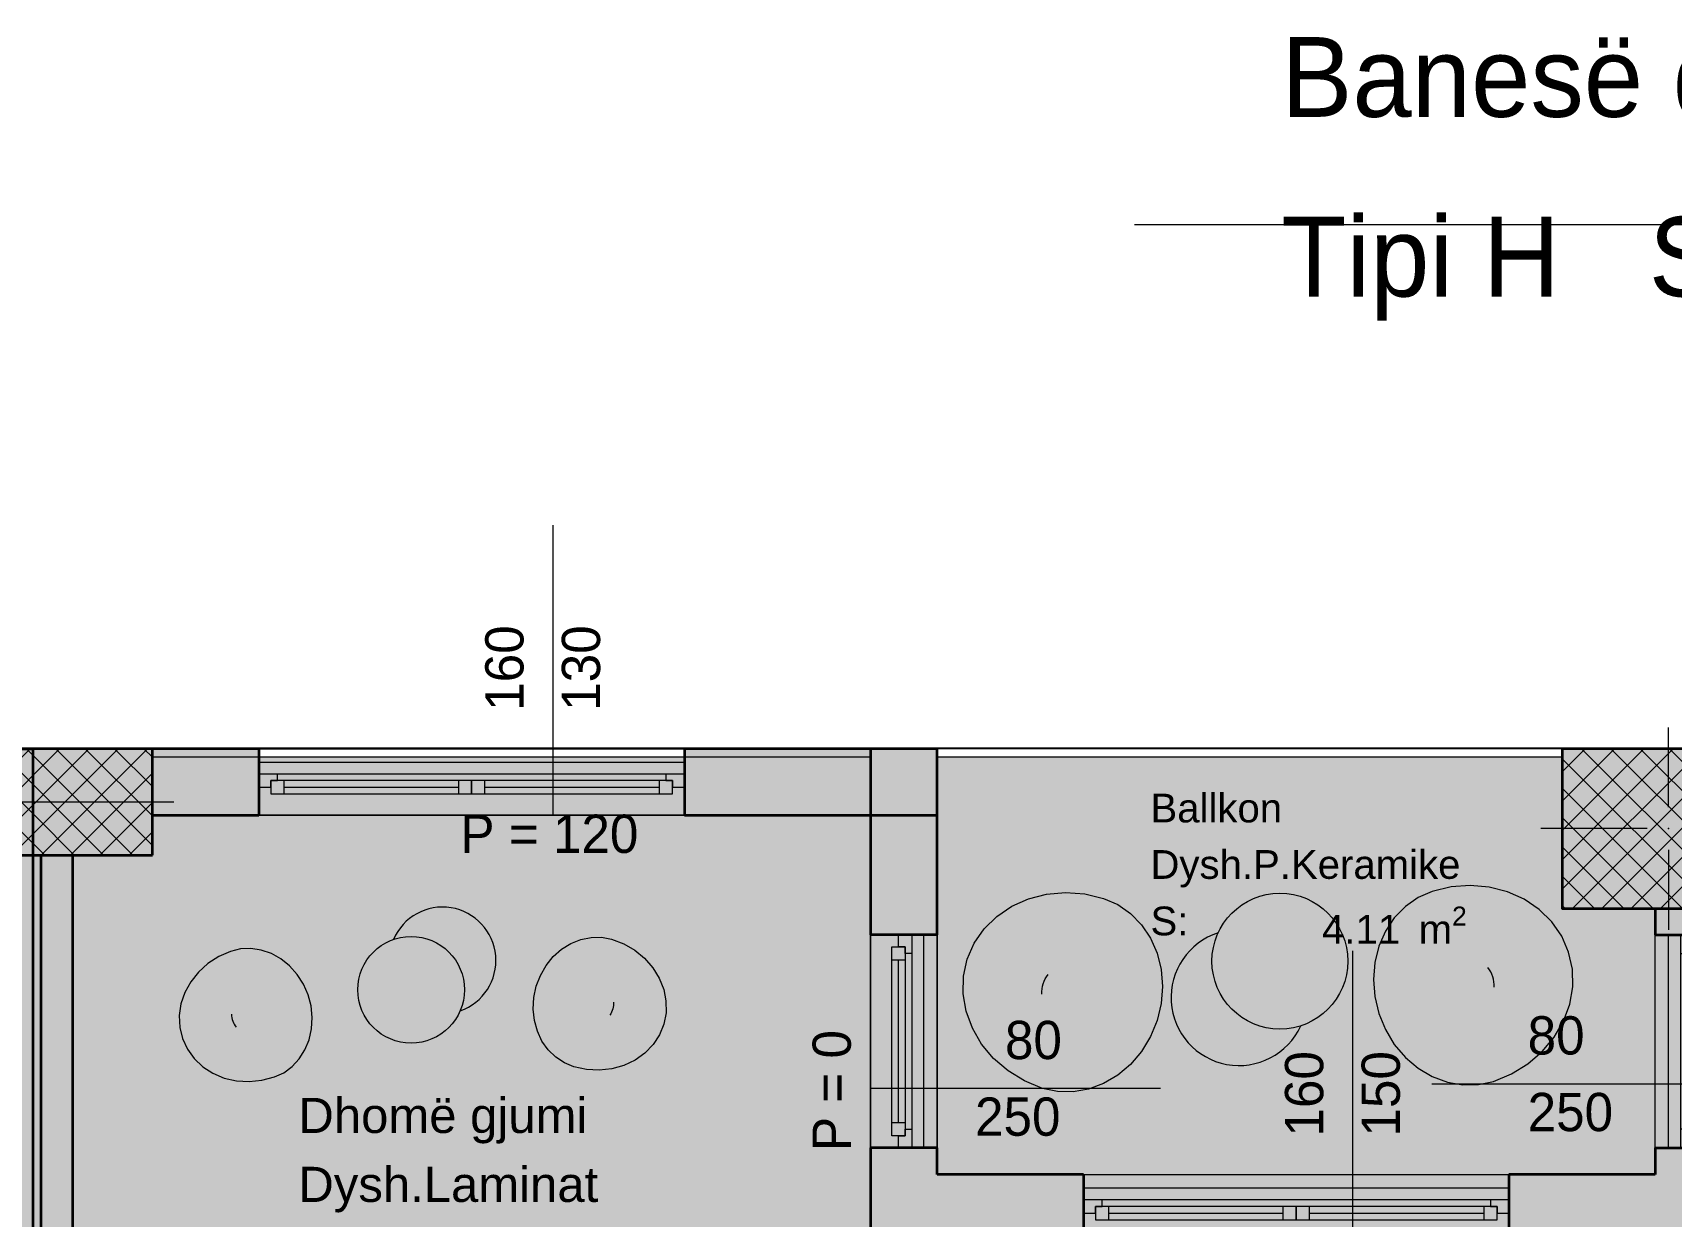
# Model space of a CAD drawing. Header units: millimetres. Extents: x 172821 to 253959, y -36092 to 17885.
# Drawn here: x 221461 to 227621, y 6027 to 10474 of the extents above; entities that cross this region are included whole.
import ezdxf
from ezdxf.enums import TextEntityAlignment as Align

# ---------------------------------------------------------------- set-up
doc = ezdxf.new("R2010")
doc.units = ezdxf.units.MM
doc.header["$MEASUREMENT"] = 0
doc.linetypes.add('Wipeout_Contour', pattern=[1000, 0, -1000])
for name, color, linetype, lineweight, true_color in [('2D Drafting - General_Pen_No__61', 7, 'Continuous', 20, 0x6a6a6a), ('A - Fill zone_Pen_No__102', 7, 'Continuous', 13, 0xcccccc), ('A - Fill zone_Pen_No__255', 7, 'Continuous', 13, 0xe8e8e8), ('A - Muret_Pen_No__166', 7, 'Continuous', 13, 0x97cbff), ('A - Muret_Pen_No__82', 7, 'Continuous', 20, 0xaaaaaa), ('ARCHICAD Window Markers_Pen_No__111', 7, 'Continuous', 13, 0xccccff), ('ARCHICAD Windows_Pen_No__102', 7, 'Continuous', 13, 0xcccccc), ('Model Unit - Zone_Pen_No__102', 7, 'Continuous', 13, 0xcccccc)]:
    doc.layers.add(name, color=color, linetype=linetype, lineweight=lineweight, true_color=true_color)
for name, color, linetype, lineweight in [('A - Fill zone_Pen_No__101', 252, 'Continuous', 13), ('A - Fill zone_Pen_No__2', 8, 'Continuous', 15), ('A - Fill zone_Pen_No__22', 8, 'Continuous', 35), ('A - Mobilimi_Pen_No__101', 252, 'Continuous', 13), ('A - Mobilimi_Pen_No__18', 9, 'Continuous', 15), ('A - Muret_Pen_No__22', 8, 'Continuous', 35), ('A - Pllaka meskatit_Pen_No__1', 7, 'Continuous', 13), ('A - Pllaka meskatit_Pen_No__22', 8, 'Continuous', 35), ('A - Shtyllat_Pen_No__101', 252, 'Continuous', 13), ('A - Shtyllat_Pen_No__22', 8, 'Continuous', 35), ('ARCHICAD Windows_Pen_No__101', 252, 'Continuous', 13), ('ARCHICAD Windows_Pen_No__22', 8, 'Continuous', 35), ('ARCHICAD Zone Stamps_Pen_No__101', 252, 'Continuous', 13)]:
    doc.layers.add(name, color=color, linetype=linetype, lineweight=lineweight)
for name, color, linetype in [('A - Muret', 7, 'Continuous'), ('A - Pllaka meskatit', 7, 'Continuous'), ('A - Shtyllat', 7, 'Continuous'), ('ARCHICAD Window Markers', 7, 'Continuous'), ('ARCHICAD Windows', 7, 'Continuous'), ('Model Unit - Zone', 7, 'Continuous')]:
    doc.layers.add(name, color=color, linetype=linetype)
doc.styles.add('GENERATED_STYLE_1', font='GOTHIC.TTF')
doc.styles.add('GENERATED_STYLE_2', font='arial.ttf')
pattern_1 = [(45, (0, 0), (-55.154327, 55.154327), []), (135, (0, 0), (55.154327, 55.154327), [])]

# ---------------------------------------------------------------- blocks, each defined once
blk = doc.blocks.new('Slab_1', base_point=(232061.1, 7783.8))
at = {"layer": 'A - Pllaka meskatit_Pen_No__1', "color": 7, "linetype": 'Continuous', "lineweight": 13, "flags": 128}
blk.add_lwpolyline([(232061.1, 7783.8), (190161.1, 7783.8), (190161.1, -3216.2), (191111.1, -3216.2), (191111.1, -7116.2), (191511.1, -7116.2), (191511.1, -8316.2), (195311.1, -8316.2), (195311.1, -7116.2), (200461.1, -7116.2), (200461.1, -10116.2), (218411.1, -10116.2), (218411.1, -8866.2), (232061.1, -8866.2)], close=True, dxfattribs=at)
blk = doc.blocks.new('Dhomë gjumi_Dysh.Laminat _65', base_point=(223036.1, 4206.6))
at = {"layer": 'ARCHICAD Zone Stamps_Pen_No__101', "color": 252, "lineweight": 13, "insert": (222893.3, 5953.3), "char_height": 132, "attachment_point": 1, "style": 'GENERATED_STYLE_2'}
blk.add_mtext('\\A1;{\\pql;\\pt0,6060;\\fArial|b0|i0|c0|p34;14.80\\fArial|b0|i0|c0|p34;\\A1{\\H.66x;\\S^  ;}\\fArial|b0|i0|c0|p34; m\\fArial|b0|i0|c0|p34;\\A1{\\H.66x;\\S2^  ;}}', dxfattribs=at)
at = {"layer": 'ARCHICAD Zone Stamps_Pen_No__101', "color": 252, "lineweight": 13, "style": 'GENERATED_STYLE_2'}
for tag, p in [('ROOM_NAME', (222459.8, 6471.8)), ('DUMMY_849', (223612.3, 6502)), ('DUMMY_850', (223612.3, 6242.7)), ('ROOM_NUMBER', (222459.8, 6212.6)), ('measuredAreaCode', (222459.8, 5953.3))]:
    blk.add_attdef(tag, text='', height=132, dxfattribs=at).set_placement(p, align=Align.TOP_LEFT)
blk = doc.blocks.new('Ballkon_Dysh.P.Keramike_66', base_point=(225626.1, 7059.4))
at = {"layer": 'ARCHICAD Zone Stamps_Pen_No__101', "color": 252, "lineweight": 13, "insert": (226308.2, 7190.6), "char_height": 108, "attachment_point": 1, "style": 'GENERATED_STYLE_2'}
blk.add_mtext('\\A1;{\\pql;\\pt0,6060;\\fArial|b0|i0|c0|p34;4.11\\fArial|b0|i0|c0|p34;\\A1{\\H.66x;\\S^  ;}\\fArial|b0|i0|c0|p34; m\\fArial|b0|i0|c0|p34;\\A1{\\H.66x;\\S2^  ;}}', dxfattribs=at)
at = {"layer": 'ARCHICAD Zone Stamps_Pen_No__101', "color": 252, "lineweight": 13, "style": 'GENERATED_STYLE_2'}
for tag, p in [('DUMMY_849', (226803.7, 7639.6)), ('ROOM_NAME', (225663.2, 7614.9)), ('ROOM_NUMBER', (225663.2, 7402.8)), ('DUMMY_850', (226803.7, 7427.5)), ('measuredAreaCode', (225663.2, 7190.6))]:
    blk.add_attdef(tag, text='', height=108, dxfattribs=at).set_placement(p, align=Align.TOP_LEFT)
blk = doc.blocks.new('Slab_5', base_point=(232061.1, 7783.8))
at = {"layer": 'A - Pllaka meskatit_Pen_No__22', "color": 8, "linetype": 'Continuous', "lineweight": 35, "flags": 128}
blk.add_lwpolyline([(232061.1, 7783.8), (190161.1, 7783.8), (190161.1, -3216.2), (191111.1, -3216.2), (191111.1, -7116.2), (191511.1, -7116.2), (191511.1, -8316.2), (195311.1, -8316.2), (195311.1, -7116.2), (200461.1, -7116.2), (200461.1, -10116.2), (218411.1, -10116.2), (218411.1, -8866.2), (232061.1, -8866.2)], close=True, dxfattribs=at)
blk = doc.blocks.new('Wall_3', base_point=(232061.1, 7783.8))
at = {"color": 254, "linetype": 'Wipeout_Contour', "lineweight": 0, "ltscale": 893584.779855}
blk.add_wipeout([(224611.1, 7783.8), (221911.1, 7783.8), (221911.1, 7753.8), (224611.1, 7753.8)], dxfattribs=at).dxf.layer = 'A - Muret'
at = {"color": 254, "linetype": 'Wipeout_Contour', "lineweight": 0, "ltscale": 904678.142831}
blk.add_wipeout([(227211.1, 7783.8), (224861.1, 7783.8), (224861.1, 7753.8), (227211.1, 7753.8)], dxfattribs=at).dxf.layer = 'A - Muret'
at = {"layer": 'A - Muret_Pen_No__166', "color": 151, "linetype": 'Continuous', "lineweight": 13, "true_color": 0x97cbff, "flags": 128}
for points in [[(227211.1, 7783.8), (221911.1, 7783.8)], [(221911.1, 7753.8), (224611.1, 7753.8)], [(224861.1, 7753.8), (227211.1, 7753.8)]]:
    blk.add_lwpolyline(points, dxfattribs=at)
at = {"layer": 'A - Muret_Pen_No__22', "color": 8, "linetype": 'Continuous', "lineweight": 35}
for p, q in [((224611.1, 7783.8), (224611.1, 7753.8)), ((224861.1, 7753.8), (224861.1, 7783.8))]:
    blk.add_line(p, q, dxfattribs=at)
blk = doc.blocks.new('Window 25')
at = {"layer": 'ARCHICAD Windows_Pen_No__101', "color": 252, "linetype": 'Continuous', "lineweight": 13}
for p, q in [((-400, 105), (400, 105)), ((-400, 0), (-355, 0)), ((-355, 25), (-305, 25)), ((-355, -25), (-355, 25)), ((-355, 0), (-355, -25)), ((-305, 25), (-305, -25)), ((-305, 25), (305, 25)), ((-305, 0), (305, 0)), ((305, -25), (305, 25)), ((305, 25), (355, 25)), ((355, 25), (355, -25)), ((355, -25), (355, 0)), ((355, 0), (400, 0)), ((-330, -50), (-400, -50)), ((-355, -25), (-330, -25)), ((-305, -25), (-355, -25)), ((-330, -25), (-330, -50)), ((305, -25), (-305, -25)), ((355, -25), (305, -25)), ((330, -50), (330, -25)), ((330, -25), (355, -25)), ((400, -50), (330, -50)), ((-400, -145), (400, -145))]:
    blk.add_line(p, q, dxfattribs=at)
at = {"layer": 'ARCHICAD Windows_Pen_No__102', "color": 254, "linetype": 'Continuous', "lineweight": 13, "true_color": 0xcccccc}
for p, q in [((400, 105), (-400, 105)), ((-400, 105), (-400, -95)), ((400, -95), (400, 105)), ((-305, 25), (305, 25)), ((330, -50), (-330, -50)), ((-400, -95), (400, -95))]:
    blk.add_line(p, q, dxfattribs=at)
at = {"layer": 'ARCHICAD Windows_Pen_No__22', "color": 8, "linetype": 'Continuous', "lineweight": 35}
for p, q in [((-400, 0), (-400, 105)), ((400, 0), (400, 105)), ((-400, -50), (-400, 0)), ((-400, -50), (-400, 0)), ((400, -50), (400, 0)), ((400, -50), (400, 0)), ((-400, -145), (-400, -50)), ((400, -145), (400, -50))]:
    blk.add_line(p, q, dxfattribs=at)
blk = doc.blocks.new('W Marker 25')
at = {"layer": 'ARCHICAD Window Markers_Pen_No__111', "color": 254, "linetype": 'Continuous', "lineweight": 13, "true_color": 0xccccff}
blk.add_line((159.6, -1090), (159.6, 0), dxfattribs=at)
at = {"layer": 'ARCHICAD Window Markers_Pen_No__111', "color": 254, "lineweight": 13, "true_color": 0xccccff, "char_height": 144, "attachment_point": 7, "style": 'GENERATED_STYLE_1'}
for s, insert, rotation in [('\\A1;{\\pql;\\pt0;\\fCentury Gothic|b0|i0|c0|p34;P = 0\\fCentury Gothic|b0|i0|c0|p34;\\A1{\\H.66x;\\S^  ;}\\fCentury Gothic|b0|i0|c0|p34;\\fCentury Gothic|b0|i0|c0|p34;}', (394.8, 183.7), 180), ('\\A1;{\\pql;\\pt0;\\fCentury Gothic|b0|i0|c0|p34;250\\fCentury Gothic|b0|i0|c0|p34;\\A1{\\H.66x;\\S^  ;}\\fCentury Gothic|b0|i0|c0|p34;\\fCentury Gothic|b0|i0|c0|p34;}', (379.3, -730), 90), ('\\A1;{\\pql;\\pt0;\\fCentury Gothic|b0|i0|c0|p34;80\\fCentury Gothic|b0|i0|c0|p34;\\A1{\\H.66x;\\S^  ;}\\fCentury Gothic|b0|i0|c0|p34;\\fCentury Gothic|b0|i0|c0|p34;}', (91.3, -730), 90)]:
    blk.add_mtext(s, dxfattribs=dict(at, insert=insert, rotation=rotation))
blk = doc.blocks.new('Wall_7', base_point=(227811.1, 7783.8))
at = {"layer": 'A - Muret_Pen_No__82', "linetype": 'Continuous', "lineweight": 0, "true_color": 0xd4d4d4}
for points in [[(227811.1, 7183.8), (227561.1, 7183.8), (227561.1, 7083.8), (227811.1, 7083.8)], [(227561.1, 6183.8), (227811.1, 6183.8), (227811.1, 6283.8), (227561.1, 6283.8)], [(227561.1, 5933.8), (227811.1, 5933.8), (227561.1, 6183.8)], [(227811.1, 6183.8), (227561.1, 6183.8), (227811.1, 5933.8)]]:
    blk.add_hatch(color=254, dxfattribs=at).paths.add_polyline_path(points)
at = {"layer": 'A - Muret_Pen_No__22', "color": 8, "linetype": 'Continuous', "lineweight": 35}
for p, q in [((227561.1, 7083.8), (227656.1, 7083.8)), ((227656.1, 7083.8), (227706.1, 7083.8)), ((227706.1, 7083.8), (227811.1, 7083.8)), ((227561.1, 6283.8), (227656.1, 6283.8)), ((227656.1, 6283.8), (227706.1, 6283.8)), ((227706.1, 6283.8), (227811.1, 6283.8))]:
    blk.add_line(p, q, dxfattribs=at)
at = {"layer": 'A - Muret_Pen_No__22', "color": 8, "linetype": 'Continuous', "lineweight": 35, "flags": 128}
for points in [[(227561.1, 7183.8), (227561.1, 7083.8)], [(227811.1, 7083.8), (227811.1, 7183.8)], [(227561.1, 6283.8), (227561.1, 6183.8)], [(227811.1, 5933.8), (227811.1, 6283.8)], [(227661.1, 5933.8), (227561.1, 5933.8)]]:
    blk.add_lwpolyline(points, dxfattribs=at)
at = {"layer": 'ARCHICAD Window Markers', "color": 254, "lineweight": 13, "true_color": 0xccccff, "rotation": 270}
blk.add_blockref('W Marker 25', (227811.1, 6683.8), dxfattribs=at)
at = {"layer": 'ARCHICAD Windows', "color": 21, "linetype": 'Continuous', "lineweight": 18, "true_color": 0xff9955, "xscale": -1, "zscale": 1000, "rotation": 270}
blk.add_blockref('Window 25', (227706.1, 6683.8), dxfattribs=at)
blk = doc.blocks.new('W Marker 25_2')
at = {"layer": 'ARCHICAD Window Markers_Pen_No__111', "color": 254, "linetype": 'Continuous', "lineweight": 13, "true_color": 0xccccff}
blk.add_line((176.9, 840), (176.9, -250), dxfattribs=at)
at = {"layer": 'ARCHICAD Window Markers_Pen_No__111', "color": 254, "lineweight": 13, "true_color": 0xccccff, "char_height": 144, "attachment_point": 7, "style": 'GENERATED_STYLE_1'}
for s, insert, rotation in [('\\A1;{\\pql;\\pt0;\\fCentury Gothic|b0|i0|c0|p34;80\\fCentury Gothic|b0|i0|c0|p34;\\A1{\\H.66x;\\S^  ;}\\fCentury Gothic|b0|i0|c0|p34;\\fCentury Gothic|b0|i0|c0|p34;}', (108.6, 255), 90), ('\\A1;{\\pql;\\pt0;\\fCentury Gothic|b0|i0|c0|p34;250\\fCentury Gothic|b0|i0|c0|p34;\\A1{\\H.66x;\\S^  ;}\\fCentury Gothic|b0|i0|c0|p34;\\fCentury Gothic|b0|i0|c0|p34;}', (396.6, 142.5), 90), ('\\A1;{\\pql;\\pt0;\\fCentury Gothic|b0|i0|c0|p34;P = 0\\fCentury Gothic|b0|i0|c0|p34;\\A1{\\H.66x;\\S^  ;}\\fCentury Gothic|b0|i0|c0|p34;\\fCentury Gothic|b0|i0|c0|p34;}', (412.1, -282.3), 180)]:
    blk.add_mtext(s, dxfattribs=dict(at, insert=insert, rotation=rotation))
blk = doc.blocks.new('Wall_8', base_point=(224861.1, 7783.8))
at = {"layer": 'A - Muret_Pen_No__82', "linetype": 'Continuous', "lineweight": 0, "true_color": 0xd4d4d4}
for points in [[(224611.1, 7753.8), (224861.1, 7753.8), (224861.1, 7783.8), (224611.1, 7783.8)], [(224611.1, 7753.8), (224611.1, 7083.8), (224861.1, 7083.8), (224861.1, 7753.8)], [(224611.1, 6183.8), (224861.1, 6183.8), (224861.1, 6283.8), (224611.1, 6283.8)]]:
    blk.add_hatch(color=254, dxfattribs=at).paths.add_polyline_path(points)
at = {"layer": 'A - Muret_Pen_No__166', "color": 151, "linetype": 'Continuous', "lineweight": 13, "true_color": 0x97cbff}
blk.add_line((224861.1, 7783.8), (224611.1, 7783.8), dxfattribs=at)
at = {"layer": 'A - Muret_Pen_No__22', "color": 8, "linetype": 'Continuous', "lineweight": 35}
for p, q in [((224611.1, 7783.8), (224611.1, 7753.8)), ((224861.1, 7753.8), (224861.1, 7783.8)), ((224716.1, 7083.8), (224611.1, 7083.8)), ((224766.1, 7083.8), (224716.1, 7083.8)), ((224861.1, 7083.8), (224766.1, 7083.8)), ((224716.1, 6283.8), (224611.1, 6283.8)), ((224766.1, 6283.8), (224716.1, 6283.8)), ((224861.1, 6283.8), (224766.1, 6283.8))]:
    blk.add_line(p, q, dxfattribs=at)
at = {"layer": 'A - Muret_Pen_No__22', "color": 8, "linetype": 'Continuous', "lineweight": 35, "flags": 128}
for points in [[(224611.1, 7753.8), (224611.1, 7083.8)], [(224861.1, 7083.8), (224861.1, 7753.8)], [(224611.1, 6283.8), (224611.1, 6183.8)], [(224861.1, 6183.8), (224861.1, 6283.8)]]:
    blk.add_lwpolyline(points, dxfattribs=at)
at = {"layer": 'ARCHICAD Window Markers', "color": 254, "lineweight": 13, "true_color": 0xccccff, "rotation": 270}
blk.add_blockref('W Marker 25_2', (224861.1, 6683.8), dxfattribs=at)
at = {"layer": 'ARCHICAD Windows', "color": 21, "linetype": 'Continuous', "lineweight": 18, "true_color": 0xff9955, "zscale": 1000, "rotation": 90}
blk.add_blockref('Window 25', (224716.1, 6683.8), dxfattribs=at)
blk = doc.blocks.new('Wall_9', base_point=(221611.1, 7783.8))
at = {"layer": 'A - Muret_Pen_No__82', "linetype": 'Continuous', "lineweight": 0, "true_color": 0xd4d4d4}
for points in [[(221611.1, 7383.8), (221491.1, 7383.8), (221491.1, 3833.8), (221611.1, 3833.8)], [(221491.1, 2433.8), (221491.1, -816.2), (221611.1, -816.2), (221611.1, 2433.8)]]:
    blk.add_hatch(color=254, dxfattribs=at).paths.add_polyline_path(points)
at = {"layer": 'A - Muret_Pen_No__22', "color": 8, "linetype": 'Continuous', "lineweight": 35, "flags": 128}
for points in [[(221491.1, 7383.8), (221491.1, 3833.8)], [(221611.1, 3833.8), (221611.1, 7383.8)], [(221491.1, 2433.8), (221491.1, -816.2)], [(221611.1, -816.2), (221611.1, 2433.8)]]:
    blk.add_lwpolyline(points, dxfattribs=at)
blk = doc.blocks.new('Double Sash Window 25')
at = {"layer": 'ARCHICAD Windows_Pen_No__101', "color": 252, "linetype": 'Continuous', "lineweight": 13}
for p, q in [((-800, 105), (800, 105)), ((800, 105), (-800, 105)), ((-800, 105), (-800, -95)), ((-800, 0), (-800, 105)), ((800, -95), (800, 105)), ((800, 0), (800, 105)), ((-800, 0), (-755, 0)), ((-800, -50), (-800, 0)), ((-800, -50), (-800, 0)), ((-755, 25), (-705, 25)), ((-755, -25), (-755, 25)), ((-755, 0), (-755, -25)), ((-705, 25), (-50, 25)), ((-705, 25), (-705, -25)), ((-705, 25), (-50, 25)), ((-705, 0), (-50, 0)), ((-50, -25), (-50, 25)), ((-50, 25), (0, 25)), ((0, 25), (0, -25)), ((0, 25), (50, 25)), ((0, -25), (0, 25)), ((50, 25), (705, 25)), ((50, 25), (50, -25)), ((50, 25), (705, 25)), ((50, 0), (705, 0)), ((705, -25), (705, 25)), ((705, 25), (755, 25)), ((755, 25), (755, -25)), ((755, -25), (755, 0)), ((755, 0), (800, 0)), ((800, -50), (800, 0)), ((800, -50), (800, 0)), ((-730, -50), (-800, -50)), ((-800, -145), (-800, -50)), ((-755, -25), (-730, -25)), ((-705, -25), (-755, -25)), ((-730, -25), (-730, -50)), ((0, -50), (-730, -50)), ((-50, -25), (-705, -25)), ((0, -25), (-50, -25)), ((50, -25), (0, -25)), ((730, -50), (0, -50)), ((705, -25), (50, -25)), ((755, -25), (705, -25)), ((730, -50), (730, -25)), ((730, -25), (755, -25)), ((800, -50), (730, -50)), ((800, -145), (800, -50)), ((-800, -95), (800, -95)), ((-800, -145), (800, -145))]:
    blk.add_line(p, q, dxfattribs=at)
blk = doc.blocks.new('W Marker 25_9')
at = {"layer": 'ARCHICAD Window Markers_Pen_No__111', "color": 254, "linetype": 'Continuous', "lineweight": 13, "true_color": 0xccccff}
blk.add_line((-305.3, -1090), (-305.3, 0), dxfattribs=at)
at = {"layer": 'ARCHICAD Window Markers_Pen_No__111', "color": 254, "lineweight": 13, "true_color": 0xccccff, "char_height": 144, "attachment_point": 7, "style": 'GENERATED_STYLE_1'}
for s, insert, rotation in [('\\A1;{\\pql;\\pt0;\\fCentury Gothic|b0|i0|c0|p34;P = 120\\fCentury Gothic|b0|i0|c0|p34;\\A1{\\H.66x;\\S^  ;}\\fCentury Gothic|b0|i0|c0|p34;\\fCentury Gothic|b0|i0|c0|p34;}', (42.3, 183.7), 180), ('\\A1;{\\pql;\\pt0;\\fCentury Gothic|b0|i0|c0|p34;130\\fCentury Gothic|b0|i0|c0|p34;\\A1{\\H.66x;\\S^  ;}\\fCentury Gothic|b0|i0|c0|p34;\\fCentury Gothic|b0|i0|c0|p34;}', (-525, -392.5), 270), ('\\A1;{\\pql;\\pt0;\\fCentury Gothic|b0|i0|c0|p34;160\\fCentury Gothic|b0|i0|c0|p34;\\A1{\\H.66x;\\S^  ;}\\fCentury Gothic|b0|i0|c0|p34;\\fCentury Gothic|b0|i0|c0|p34;}', (-237, -392.5), 270)]:
    blk.add_mtext(s, dxfattribs=dict(at, insert=insert, rotation=rotation))
blk = doc.blocks.new('Wall_18', base_point=(224861.1, 7783.8))
at = {"layer": 'A - Muret_Pen_No__82', "linetype": 'Continuous', "lineweight": 0, "true_color": 0xd4d4d4}
for points in [[(221911.1, 7783.8), (221911.1, 7533.8), (222311.1, 7533.8), (222311.1, 7783.8)], [(223911.1, 7783.8), (223911.1, 7533.8), (224861.1, 7533.8), (224861.1, 7783.8)]]:
    blk.add_hatch(color=254, dxfattribs=at).paths.add_polyline_path(points)
at = {"layer": 'A - Muret_Pen_No__22', "color": 8, "linetype": 'Continuous', "lineweight": 35}
for p, q in [((222311.1, 7783.8), (222311.1, 7688.8)), ((223911.1, 7783.8), (223911.1, 7688.8)), ((222311.1, 7688.8), (222311.1, 7638.8)), ((222311.1, 7638.8), (222311.1, 7533.8)), ((223911.1, 7688.8), (223911.1, 7638.8)), ((223911.1, 7638.8), (223911.1, 7533.8))]:
    blk.add_line(p, q, dxfattribs=at)
at = {"layer": 'A - Muret_Pen_No__22', "color": 8, "linetype": 'Continuous', "lineweight": 35, "flags": 128}
for points in [[(222311.1, 7783.8), (221911.1, 7783.8)], [(224861.1, 7783.8), (223911.1, 7783.8)], [(221911.1, 7533.8), (222311.1, 7533.8)], [(223911.1, 7533.8), (224861.1, 7533.8)]]:
    blk.add_lwpolyline(points, dxfattribs=at)
at = {"layer": 'ARCHICAD Window Markers', "color": 254, "lineweight": 13, "true_color": 0xccccff, "rotation": 180}
blk.add_blockref('W Marker 25_9', (223111.1, 7533.8), dxfattribs=at)
at = {"layer": 'ARCHICAD Windows_Pen_No__101', "color": 252, "linetype": 'Continuous', "lineweight": 13, "xscale": -1, "zscale": 1000, "rotation": 180}
blk.add_blockref('Double Sash Window 25', (223111.1, 7638.8), dxfattribs=at)
blk = doc.blocks.new('W Marker 25_10')
at = {"layer": 'ARCHICAD Window Markers_Pen_No__111', "color": 254, "linetype": 'Continuous', "lineweight": 13, "true_color": 0xccccff}
blk.add_line((-212.1, -1090), (-212.1, 0), dxfattribs=at)
at = {"layer": 'ARCHICAD Window Markers_Pen_No__111', "color": 254, "lineweight": 13, "true_color": 0xccccff, "char_height": 144, "attachment_point": 7, "style": 'GENERATED_STYLE_1'}
for s, insert, rotation in [('\\A1;{\\pql;\\pt0;\\fCentury Gothic|b0|i0|c0|p34;P = 100\\fCentury Gothic|b0|i0|c0|p34;\\A1{\\H.66x;\\S^  ;}\\fCentury Gothic|b0|i0|c0|p34;\\fCentury Gothic|b0|i0|c0|p34;}', (135.5, 183.7), 180), ('\\A1;{\\pql;\\pt0;\\fCentury Gothic|b0|i0|c0|p34;150\\fCentury Gothic|b0|i0|c0|p34;\\A1{\\H.66x;\\S^  ;}\\fCentury Gothic|b0|i0|c0|p34;\\fCentury Gothic|b0|i0|c0|p34;}', (-431.8, -392.5), 270), ('\\A1;{\\pql;\\pt0;\\fCentury Gothic|b0|i0|c0|p34;160\\fCentury Gothic|b0|i0|c0|p34;\\A1{\\H.66x;\\S^  ;}\\fCentury Gothic|b0|i0|c0|p34;\\fCentury Gothic|b0|i0|c0|p34;}', (-143.8, -392.5), 270)]:
    blk.add_mtext(s, dxfattribs=dict(at, insert=insert, rotation=rotation))
blk = doc.blocks.new('Wall_19', base_point=(227811.1, 6183.8))
at = {"layer": 'A - Muret_Pen_No__82', "linetype": 'Continuous', "lineweight": 0, "true_color": 0xd4d4d4}
for points in [[(224761.1, 5933.8), (224611.1, 6183.8), (224611.1, 5933.8)], [(224611.1, 6183.8), (224761.1, 5933.8), (224761.1, 6183.8)], [(224761.1, 6183.8), (224761.1, 5933.8), (225411.1, 5933.8), (225411.1, 6183.8)], [(227561.1, 6183.8), (227011.1, 6183.8), (227011.1, 5933.8), (227561.1, 5933.8)]]:
    blk.add_hatch(color=254, dxfattribs=at).paths.add_polyline_path(points)
at = {"layer": 'A - Muret_Pen_No__22', "color": 8, "linetype": 'Continuous', "lineweight": 35}
for p, q in [((225411.1, 6183.8), (225411.1, 6088.8)), ((227011.1, 6183.8), (227011.1, 6088.8)), ((225411.1, 6088.8), (225411.1, 6038.8)), ((225411.1, 6038.8), (225411.1, 5933.8)), ((227011.1, 6088.8), (227011.1, 6038.8)), ((227011.1, 6038.8), (227011.1, 5933.8))]:
    blk.add_line(p, q, dxfattribs=at)
at = {"layer": 'A - Muret_Pen_No__22', "color": 8, "linetype": 'Continuous', "lineweight": 35, "flags": 128}
for points in [[(224611.1, 6183.8), (224611.1, 5933.8)], [(225411.1, 6183.8), (224861.1, 6183.8)], [(227561.1, 6183.8), (227011.1, 6183.8)], [(224761.1, 5933.8), (225411.1, 5933.8)], [(227011.1, 5933.8), (227561.1, 5933.8)]]:
    blk.add_lwpolyline(points, dxfattribs=at)
at = {"layer": 'ARCHICAD Window Markers', "color": 254, "lineweight": 13, "true_color": 0xccccff, "rotation": 180}
blk.add_blockref('W Marker 25_10', (226211.1, 5933.8), dxfattribs=at)
at = {"layer": 'ARCHICAD Windows_Pen_No__101', "color": 252, "linetype": 'Continuous', "lineweight": 13, "xscale": -1, "zscale": 1000, "rotation": 180}
blk.add_blockref('Double Sash Window 25', (226211.1, 6038.8), dxfattribs=at)
blk = doc.blocks.new('Column_1', base_point=(227611.1, 7483.8))
at = {"layer": 'A - Shtyllat_Pen_No__101', "linetype": 'Continuous', "lineweight": 13}
h = blk.add_hatch(dxfattribs=at)
h.set_pattern_fill('Concrete_Block', color=252, style=0, pattern_type=2)
h.set_pattern_definition(pattern_1)
h.paths.add_polyline_path([(228011.1, 7183.8), (228011.1, 7783.8), (227211.1, 7783.8), (227211.1, 7183.8)])
at = {"layer": 'A - Shtyllat_Pen_No__101', "color": 252, "linetype": 'Continuous', "lineweight": 13}
for p, q in [((227611.1, 7563.8), (227611.1, 7863.8)), ((227531.1, 7483.8), (227131.1, 7483.8)), ((227691.1, 7483.8), (228091.1, 7483.8)), ((227611.1, 7403.8), (227611.1, 7103.8))]:
    blk.add_line(p, q, dxfattribs=at)
blk.add_point((227611.1, 7483.8), dxfattribs=at)
at = {"layer": 'A - Shtyllat_Pen_No__22', "color": 8, "linetype": 'Continuous', "lineweight": 35, "flags": 128}
blk.add_lwpolyline([(228011.1, 7183.8), (228011.1, 7783.8), (227211.1, 7783.8), (227211.1, 7183.8)], close=True, dxfattribs=at)
blk = doc.blocks.new('Column_53', base_point=(221211.1, 7583.8))
at = {"layer": 'A - Shtyllat_Pen_No__101', "linetype": 'Continuous', "lineweight": 13}
h = blk.add_hatch(dxfattribs=at)
h.set_pattern_fill('Concrete_Block', color=252, style=0, pattern_type=2)
h.set_pattern_definition(pattern_1)
h.paths.add_polyline_path([(221911.1, 7383.8), (221911.1, 7783.8), (220511.1, 7783.8), (220511.1, 7383.8)])
at = {"layer": 'A - Shtyllat_Pen_No__101', "color": 252, "linetype": 'Continuous', "lineweight": 13}
for p, q in [((221211.1, 7663.8), (221211.1, 7863.8)), ((221131.1, 7583.8), (220431.1, 7583.8)), ((221291.1, 7583.8), (221991.1, 7583.8)), ((221211.1, 7503.8), (221211.1, 7303.8))]:
    blk.add_line(p, q, dxfattribs=at)
blk.add_point((221211.1, 7583.8), dxfattribs=at)
at = {"layer": 'A - Shtyllat_Pen_No__22', "color": 8, "linetype": 'Continuous', "lineweight": 35, "flags": 128}
blk.add_lwpolyline([(221911.1, 7383.8), (221911.1, 7783.8), (220511.1, 7783.8), (220511.1, 7383.8)], close=True, dxfattribs=at)
blk = doc.blocks.new('Bean Bag 24')
at = {"layer": 'A - Mobilimi_Pen_No__18', "color": 9, "linetype": 'Continuous', "lineweight": 15}
for p, q in [((309.9, 743.7), (246.7, 724.8)), ((375, 750), (309.9, 743.7)), ((440.1, 743.7), (375, 750)), ((503.3, 724.8), (440.1, 743.7)), ((187.5, 694), (134, 652.2)), ((246.7, 724.8), (187.5, 694)), ((562.5, 694), (503.3, 724.8)), ((616, 652.2), (562.5, 694)), ((134, 652.2), (87.7, 600.7)), ((662.3, 600.7), (616, 652.2)), ((87.7, 600.7), (50.2, 541.1)), ((699.8, 541.1), (662.3, 600.7)), ((50.2, 541.1), (22.6, 475.1)), ((727.4, 475.1), (699.8, 541.1)), ((22.6, 475.1), (5.7, 404.7)), ((744.3, 404.7), (727.4, 475.1)), ((5.7, 404.7), (0, 332.2)), ((750, 332.2), (744.3, 404.7)), ((0, 332.2), (5.7, 274.5)), ((744.3, 274.5), (750, 332.2)), ((5.7, 274.5), (22.6, 218.6)), ((727.4, 218.6), (744.3, 274.5)), ((22.6, 218.6), (50.2, 166.1)), ((699.8, 166.1), (727.4, 218.6)), ((50.2, 166.1), (87.7, 118.7)), ((662.3, 118.7), (699.8, 166.1)), ((87.7, 118.7), (134, 77.7)), ((134, 77.7), (187.5, 44.5)), ((562.5, 44.5), (616, 77.7)), ((616, 77.7), (662.3, 118.7)), ((187.5, 44.5), (246.7, 20)), ((246.7, 20), (309.9, 5)), ((309.9, 5), (375, 0)), ((375, 0), (440.1, 5)), ((440.1, 5), (503.3, 20)), ((503.3, 20), (562.5, 44.5))]:
    blk.add_line(p, q, dxfattribs=at)
blk.add_arc((375, 337.5), 112.5, 70, 110, dxfattribs=at)
blk = doc.blocks.new('Bean Bag 24_3')
at = {"layer": 'A - Mobilimi_Pen_No__18', "color": 9, "linetype": 'Continuous', "lineweight": 15}
for p, q in [((206.6, 495.8), (164.5, 483.2)), ((250, 500), (206.6, 495.8)), ((293.4, 495.8), (250, 500)), ((335.5, 483.2), (293.4, 495.8)), ((89.3, 434.8), (58.5, 400.5)), ((125, 462.7), (89.3, 434.8)), ((164.5, 483.2), (125, 462.7)), ((375, 462.7), (335.5, 483.2)), ((410.7, 434.8), (375, 462.7)), ((441.5, 400.5), (410.7, 434.8)), ((58.5, 400.5), (33.5, 360.7)), ((466.5, 360.7), (441.5, 400.5)), ((15.1, 316.7), (3.8, 269.8)), ((33.5, 360.7), (15.1, 316.7)), ((484.9, 316.7), (466.5, 360.7)), ((496.2, 269.8), (484.9, 316.7)), ((3.8, 269.8), (0, 221.4)), ((500, 221.4), (496.2, 269.8)), ((0, 221.4), (3.8, 183)), ((496.2, 183), (500, 221.4)), ((3.8, 183), (15.1, 145.7)), ((15.1, 145.7), (33.5, 110.7)), ((466.5, 110.7), (484.9, 145.7)), ((484.9, 145.7), (496.2, 183)), ((33.5, 110.7), (58.5, 79.1)), ((58.5, 79.1), (89.3, 51.8)), ((410.7, 51.8), (441.5, 79.1)), ((441.5, 79.1), (466.5, 110.7)), ((89.3, 51.8), (125, 29.7)), ((125, 29.7), (164.5, 13.4)), ((164.5, 13.4), (206.6, 3.4)), ((206.6, 3.4), (250, 0)), ((250, 0), (293.4, 3.4)), ((293.4, 3.4), (335.5, 13.4)), ((335.5, 13.4), (375, 29.7)), ((375, 29.7), (410.7, 51.8))]:
    blk.add_line(p, q, dxfattribs=at)
blk.add_arc((250, 225), 75, 70, 110, dxfattribs=at)

msp = doc.modelspace()

# ---------------------------------------------------------------- hatches: boundary and pattern name
at = {"layer": 'A - Fill zone_Pen_No__102', "linetype": 'Continuous', "lineweight": 0, "true_color": 0x333333}
msp.add_hatch(color=250, dxfattribs=at).paths.add_polyline_path([(221461.1, 7783.8), (232061.1, 7783.8), (232061.1, 133.8), (227761.1, 133.8), (227761.1, -541.2), (223211.1, -541.2), (223211.1, -1016.2), (221461.1, -1016.2)])
at = {"layer": 'A - Fill zone_Pen_No__255', "linetype": 'Continuous', "lineweight": 0, "true_color": 0xf9f9f9}
msp.add_hatch(color=7, dxfattribs=at).paths.add_polyline_path([(210961.1, 7783.8), (221461.1, 7783.8), (221461.1, -1016.2), (210961.1, -1016.2)])

# ---------------------------------------------------------------- linework, layer by layer
at = {"layer": '2D Drafting - General_Pen_No__61', "color": 251, "linetype": 'Continuous', "lineweight": 20, "true_color": 0x6a6a6a, "flags": 128}
msp.add_lwpolyline([(231787.2, 9752.6), (225602.8, 9752.6)], dxfattribs=at)
at = {"layer": 'A - Fill zone_Pen_No__2', "color": 8, "linetype": 'Continuous', "lineweight": 15, "flags": 128}
msp.add_lwpolyline([(221461.1, 7783.8), (232061.1, 7783.8), (232061.1, 133.8), (227761.1, 133.8), (227761.1, -541.2), (223211.1, -541.2), (223211.1, -1016.2), (221461.1, -1016.2)], close=True, dxfattribs=at)
at = {"layer": 'A - Fill zone_Pen_No__22', "color": 8, "linetype": 'Continuous', "lineweight": 35, "flags": 128}
msp.add_lwpolyline([(210961.1, 7783.8), (221461.1, 7783.8), (221461.1, -1016.2), (210961.1, -1016.2)], close=True, dxfattribs=at)
at = {"layer": 'A - Mobilimi_Pen_No__101', "color": 252, "linetype": 'Continuous', "lineweight": 13}
for centre, radius in [((226149.8, 6985.4), 255.4), ((222883.5, 6877.9), 200.6)]:
    msp.add_circle(centre, radius, dxfattribs=at)
for centre, radius, start, end in [((223001.8, 6988.1), 200.6, 289.23776, 156.74491), ((225996, 6848.7), 255.4, 107.86898, 335.37613)]:
    msp.add_arc(centre, radius, start, end, dxfattribs=at)
at = {"layer": 'Model Unit - Zone_Pen_No__102', "color": 254, "linetype": 'Continuous', "lineweight": 13, "true_color": 0xcccccc, "flags": 128}
for points in [[(227211.1, 7783.8), (224861.1, 7783.8), (224861.1, 6183.8), (227561.1, 6183.8), (227561.1, 7183.8), (227211.1, 7183.8)], [(224611.1, 2583.8), (224611.1, 7533.8), (221911.1, 7533.8), (221911.1, 7383.8), (221611.1, 7383.8), (221611.1, 2583.8)]]:
    msp.add_lwpolyline(points, close=True, dxfattribs=at)

# ---------------------------------------------------------------- block references
at = {"layer": 'A - Mobilimi_Pen_No__18', "color": 9, "linetype": 'Continuous', "lineweight": 15, "xscale": -1, "zscale": 1000}
for name, p, rotation in [('Bean Bag 24', (225803.3, 7119.4), 72.13102099221693), ('Bean Bag 24_3', (223283.1, 6651.4), 253.4998031934169)]:
    msp.add_blockref(name, p, dxfattribs=dict(at, rotation=rotation))
at = {"layer": 'A - Mobilimi_Pen_No__18', "color": 9, "linetype": 'Continuous', "lineweight": 15, "zscale": 1000}
for name, p, rotation in [('Bean Bag 24', (226406.5, 7145.7), 287.8689790077858), ('Bean Bag 24_3', (222578.4, 6623.1), 109.2377612089858)]:
    msp.add_blockref(name, p, dxfattribs=dict(at, rotation=rotation))
at = {"layer": 'A - Muret', "color": 8, "lineweight": 35}
for name, p in [('Wall_9', (221611.1, 7783.8)), ('Wall_7', (227811.1, 7783.8)), ('Wall_19', (227811.1, 6183.8))]:
    msp.add_blockref(name, p, dxfattribs=at)
at = {"layer": 'A - Pllaka meskatit', "color": 7, "linetype": 'Continuous', "lineweight": 13}
msp.add_blockref('Slab_1', (232061.1, 7783.8), dxfattribs=at)
at = {"layer": 'A - Pllaka meskatit', "color": 8, "linetype": 'Continuous', "lineweight": 35}
msp.add_blockref('Slab_5', (232061.1, 7783.8), dxfattribs=at)
at = {"layer": 'Model Unit - Zone', "color": 252, "linetype": 'Continuous', "lineweight": 13}
for name, p, values in [('Ballkon_Dysh.P.Keramike_66', (225626.1, 7059.4), {'ROOM_NAME': 'Ballkon', 'ROOM_NUMBER': 'Dysh.P.Keramike', 'measuredAreaCode': 'S: '}), ('Dhomë gjumi_Dysh.Laminat _65', (223036.1, 4206.6), {'ROOM_NAME': 'Dhomë gjumi', 'ROOM_NUMBER': 'Dysh.Laminat ', 'measuredAreaCode': 'S: '})]:
    msp.add_blockref(name, p, dxfattribs=at).add_auto_attribs(values)

# ---------------------------------------------------------------- texts
at = {"layer": 'A - Fill zone_Pen_No__101', "color": 252, "lineweight": 13, "insert": (226154.8, 9392.6), "char_height": 300, "attachment_point": 7, "style": 'GENERATED_STYLE_1'}
msp.add_mtext('{\\fCentury Gothic|b0|i0|c0|p34;Banesë dy dhomëshe^MTipi H   S = 86.17 m{\\H0.66x;\\S2^  ;}}', dxfattribs=at)

# ---------------------------------------------------------------- next in the draw order: block references
at = {"layer": 'A - Muret', "color": 151, "lineweight": 13, "true_color": 0x97cbff}
msp.add_blockref('Wall_3', (232061.1, 7783.8), dxfattribs=at)

# ---------------------------------------------------------------- next in the draw order: block references
at = {"layer": 'A - Muret', "color": 8, "lineweight": 35}
for name in ['Wall_18', 'Wall_8']:
    msp.add_blockref(name, (224861.1, 7783.8), dxfattribs=at)
at = {"layer": 'A - Shtyllat', "color": 8, "lineweight": 35}
for name, p in [('Column_53', (221211.1, 7583.8)), ('Column_1', (227611.1, 7483.8))]:
    msp.add_blockref(name, p, dxfattribs=at)

doc.saveas('drawing.dxf')
